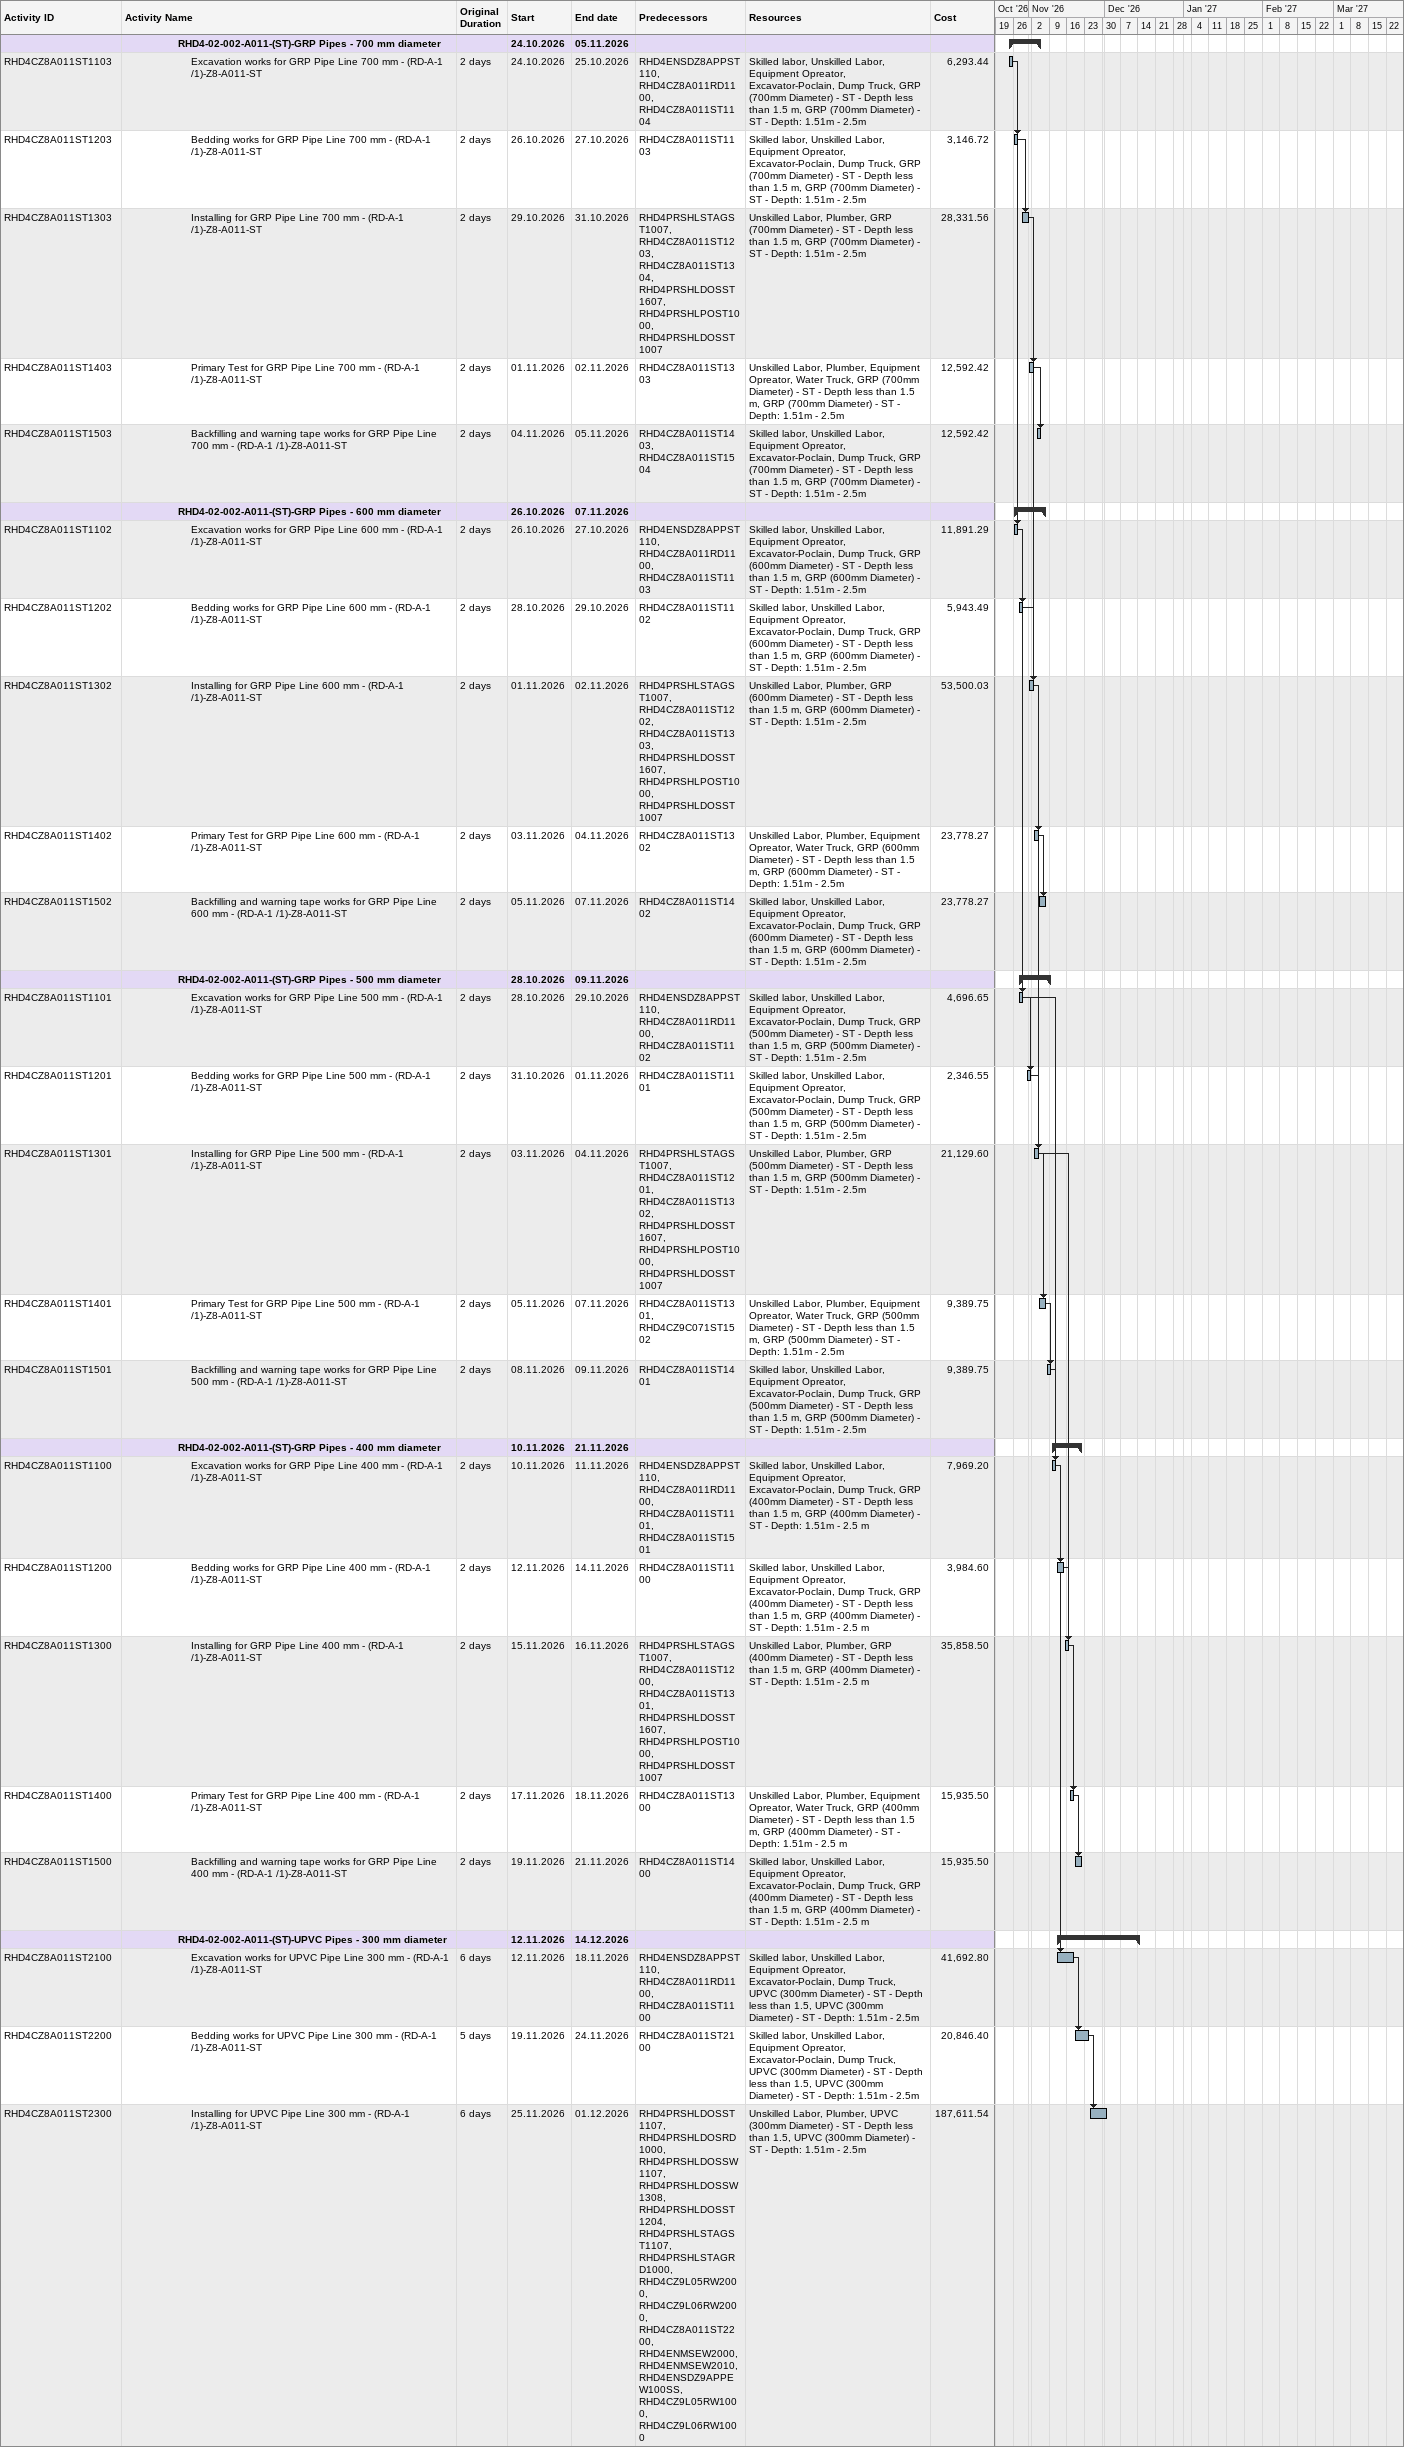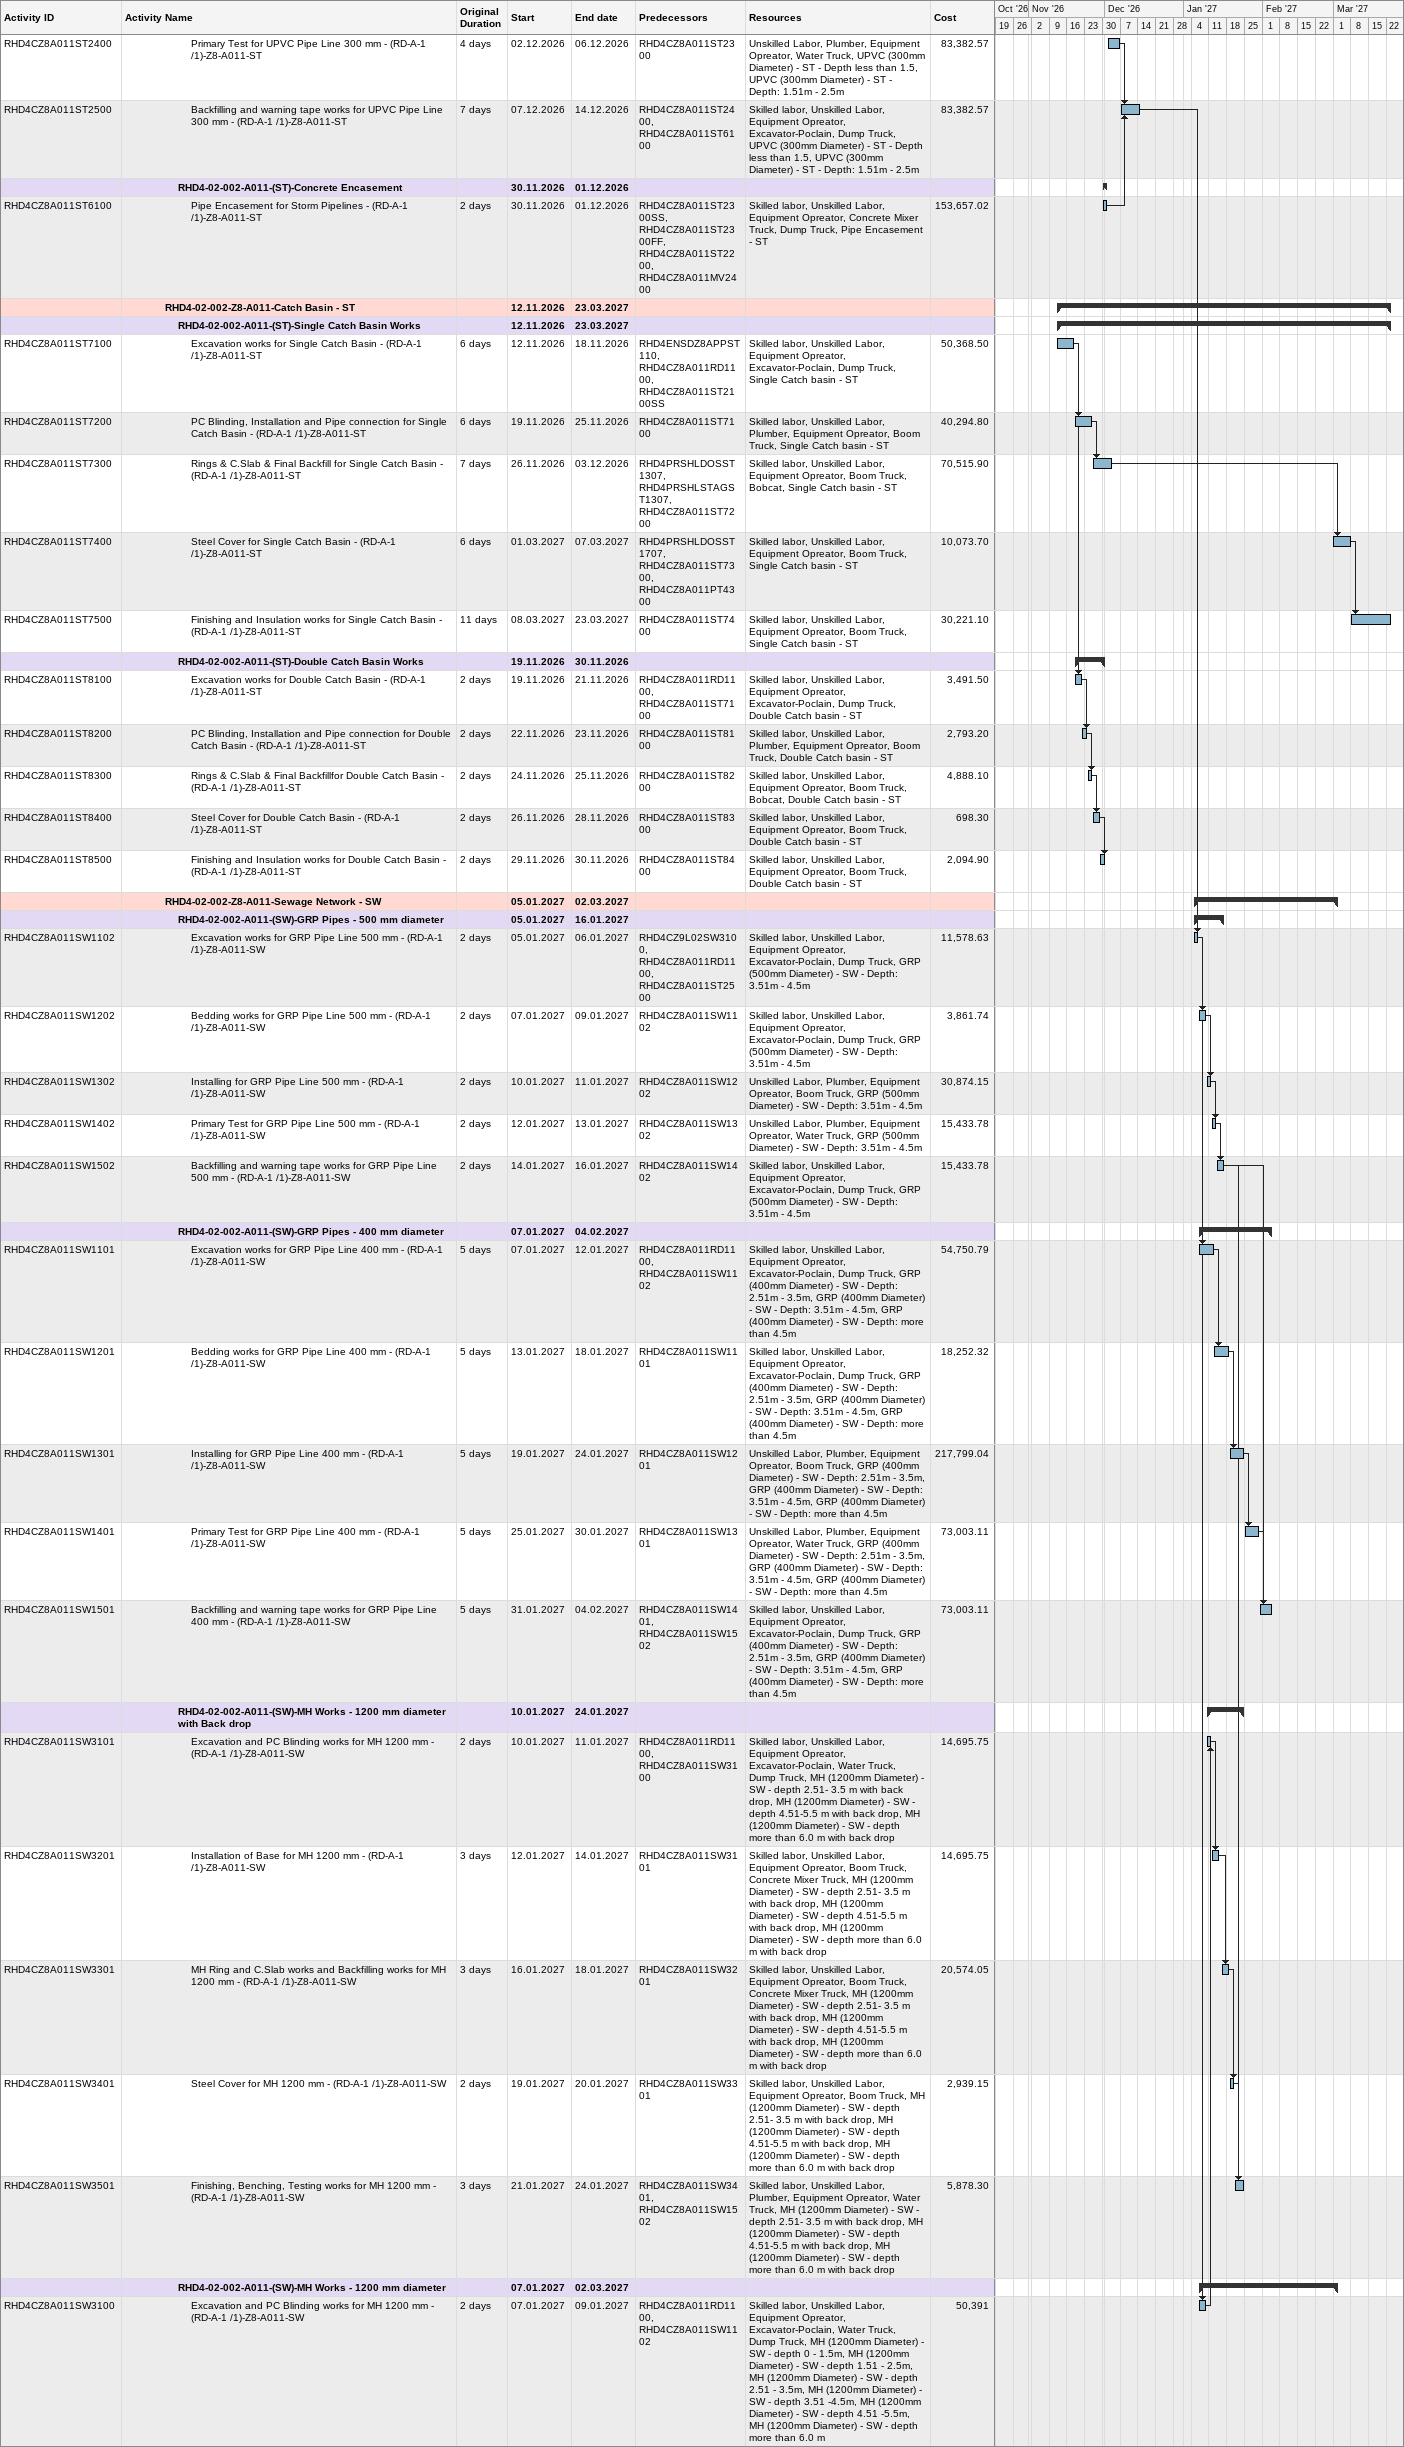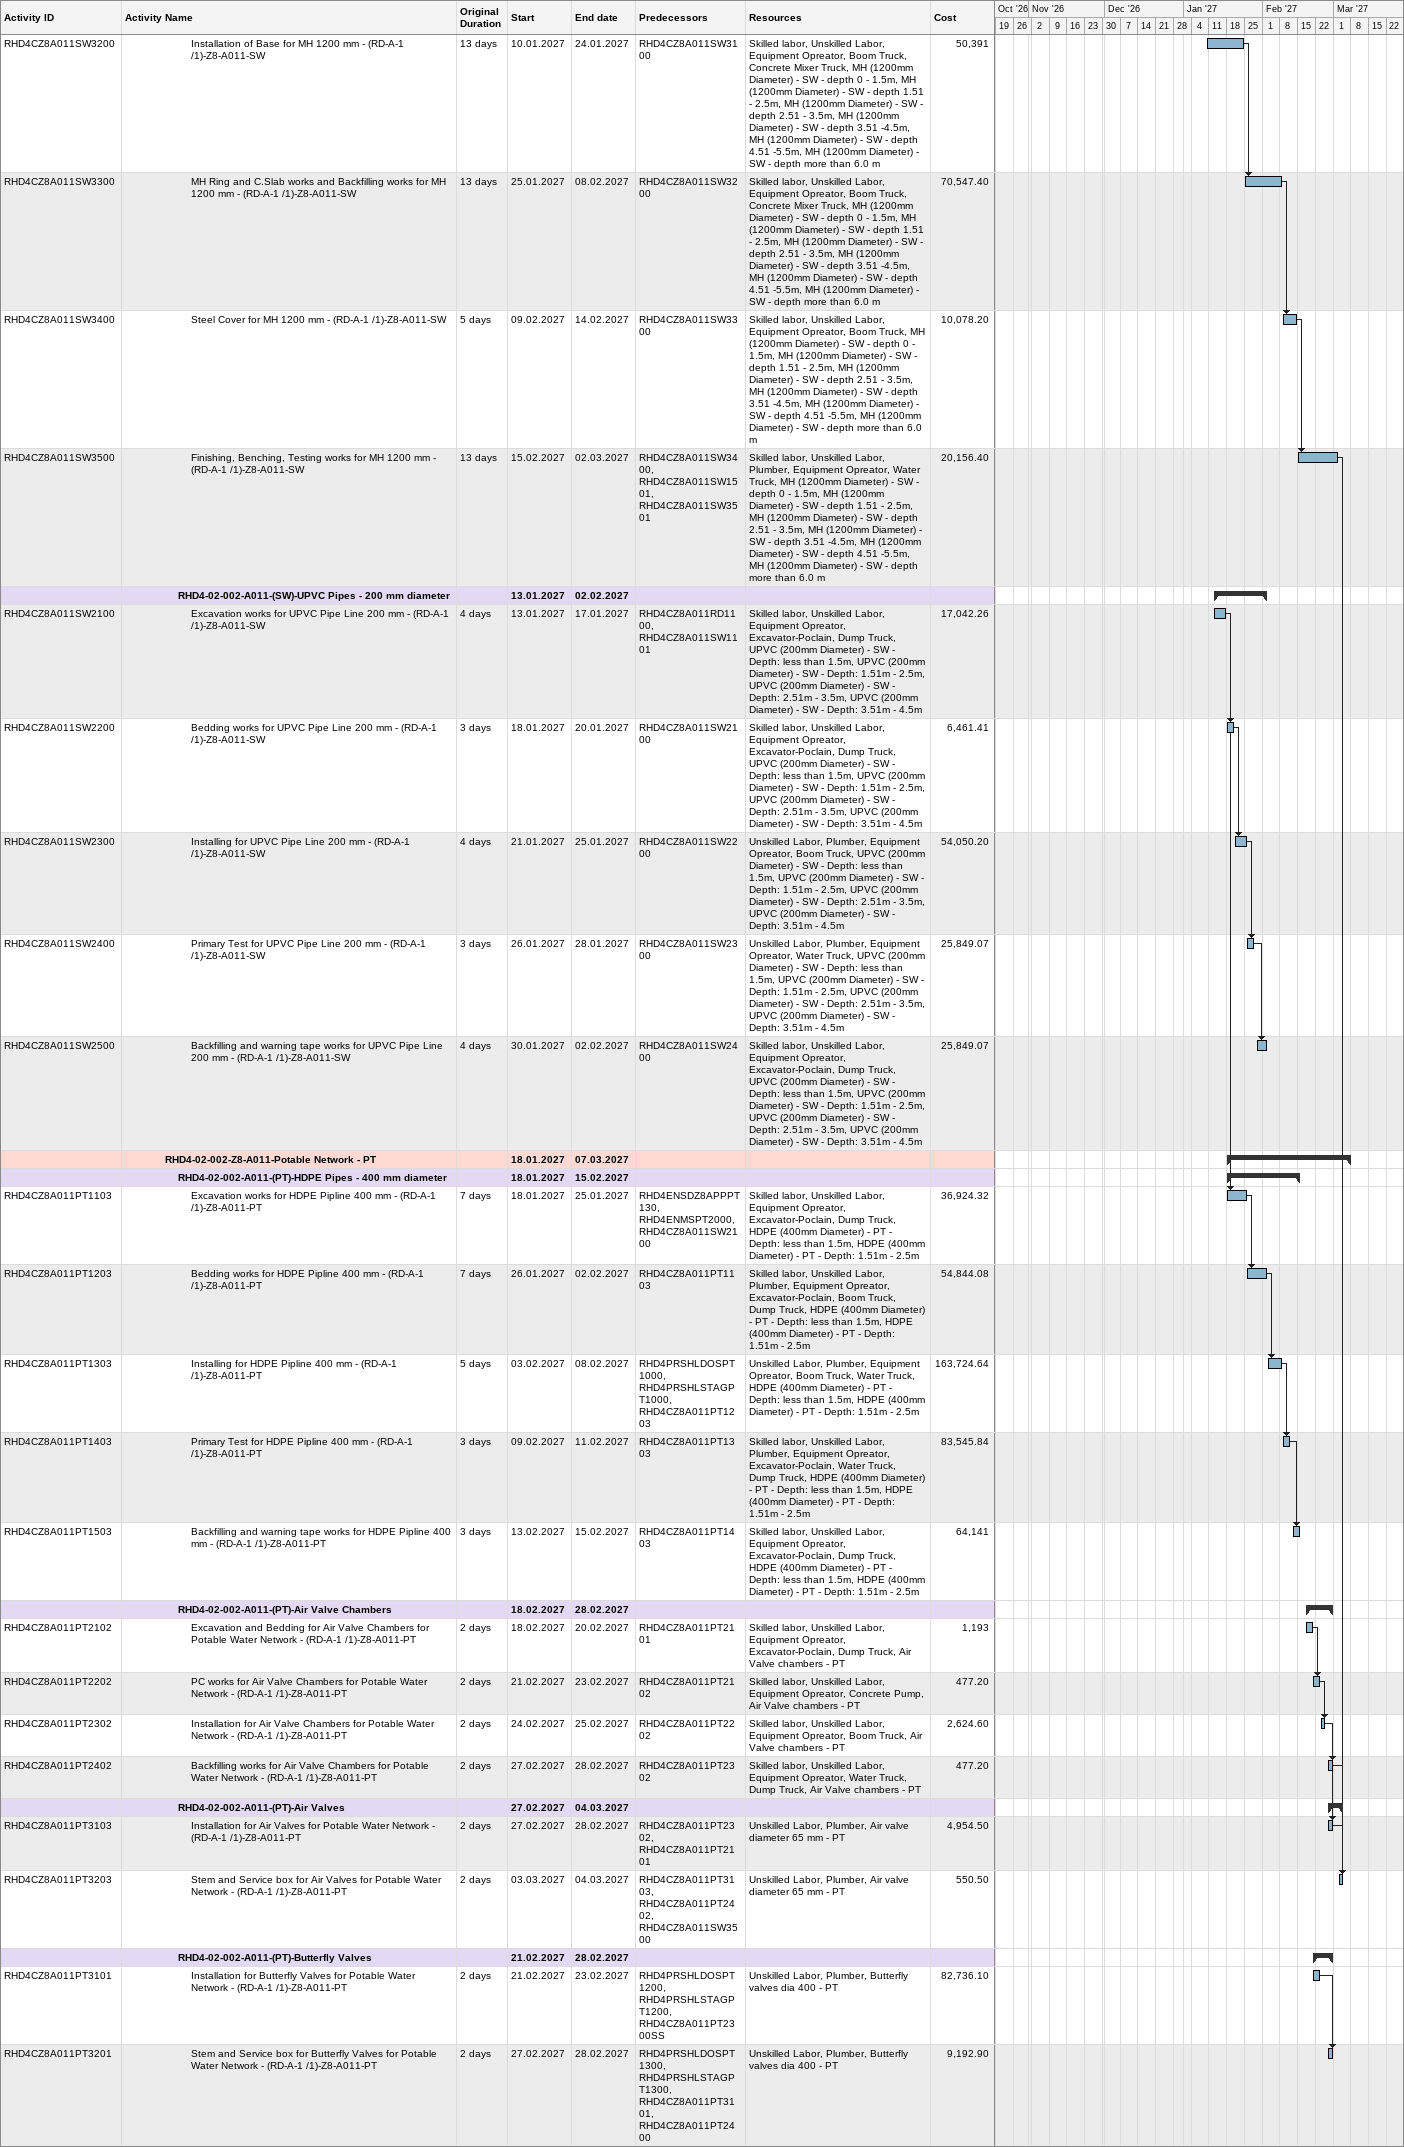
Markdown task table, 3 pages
| ID | Level | Task | Original duration | Start | Finish | Predecessors | Resources | Cost |
|---|---|---|---|---|---|---|---|---|
|  | 5 | **RHD4-02-002-A011-(ST)-GRP Pipes - 700 mm diameter** |  | 2026-10-24 | 2026-11-05 |  |  |  |
| RHD4CZ8A011ST1103 | 6 | Excavation works for GRP Pipe Line 700 mm - (RD-A-1 /1)-Z8-A011-ST | 2d | 2026-10-24 | 2026-10-25 | RHD4ENSDZ8APPST110, RHD4CZ8A011RD1100, RHD4CZ8A011ST1104 | Skilled labor, Unskilled Labor, Equipment Opreator, Excavator-Poclain, Dump Truck, GRP (700mm Diameter) - ST - Depth less than 1.5 m, GRP (700mm Diameter) - ST - Depth: 1.51m - 2.5m | 6293.44 |
| RHD4CZ8A011ST1203 | 6 | Bedding works for GRP Pipe Line 700 mm - (RD-A-1 /1)-Z8-A011-ST | 2d | 2026-10-26 | 2026-10-27 | RHD4CZ8A011ST1103 | Skilled labor, Unskilled Labor, Equipment Opreator, Excavator-Poclain, Dump Truck, GRP (700mm Diameter) - ST - Depth less than 1.5 m, GRP (700mm Diameter) - ST - Depth: 1.51m - 2.5m | 3146.72 |
| RHD4CZ8A011ST1303 | 6 | Installing for GRP Pipe Line 700 mm - (RD-A-1 /1)-Z8-A011-ST | 2d | 2026-10-29 | 2026-10-31 | RHD4PRSHLSTAGST1007, RHD4CZ8A011ST1203, RHD4CZ8A011ST1304, RHD4PRSHLDOSST1607, RHD4PRSHLPOST1000, RHD4PRSHLDOSST1007 | Unskilled Labor, Plumber, GRP (700mm Diameter) - ST - Depth less than 1.5 m, GRP (700mm Diameter) - ST - Depth: 1.51m - 2.5m | 28331.56 |
| RHD4CZ8A011ST1403 | 6 | Primary Test for GRP Pipe Line 700 mm - (RD-A-1 /1)-Z8-A011-ST | 2d | 2026-11-01 | 2026-11-02 | RHD4CZ8A011ST1303 | Unskilled Labor, Plumber, Equipment Opreator, Water Truck, GRP (700mm Diameter) - ST - Depth less than 1.5 m, GRP (700mm Diameter) - ST - Depth: 1.51m - 2.5m | 12592.42 |
| RHD4CZ8A011ST1503 | 6 | Backfilling and warning tape works for GRP Pipe Line 700 mm - (RD-A-1 /1)-Z8-A011-ST | 2d | 2026-11-04 | 2026-11-05 | RHD4CZ8A011ST1403, RHD4CZ8A011ST1504 | Skilled labor, Unskilled Labor, Equipment Opreator, Excavator-Poclain, Dump Truck, GRP (700mm Diameter) - ST - Depth less than 1.5 m, GRP (700mm Diameter) - ST - Depth: 1.51m - 2.5m | 12592.42 |
|  | 5 | **RHD4-02-002-A011-(ST)-GRP Pipes - 600 mm diameter** |  | 2026-10-26 | 2026-11-07 |  |  |  |
| RHD4CZ8A011ST1102 | 6 | Excavation works for GRP Pipe Line 600 mm - (RD-A-1 /1)-Z8-A011-ST | 2d | 2026-10-26 | 2026-10-27 | RHD4ENSDZ8APPST110, RHD4CZ8A011RD1100, RHD4CZ8A011ST1103 | Skilled labor, Unskilled Labor, Equipment Opreator, Excavator-Poclain, Dump Truck, GRP (600mm Diameter) - ST - Depth less than 1.5 m, GRP (600mm Diameter) - ST - Depth: 1.51m - 2.5m | 11891.29 |
| RHD4CZ8A011ST1202 | 6 | Bedding works for GRP Pipe Line 600 mm - (RD-A-1 /1)-Z8-A011-ST | 2d | 2026-10-28 | 2026-10-29 | RHD4CZ8A011ST1102 | Skilled labor, Unskilled Labor, Equipment Opreator, Excavator-Poclain, Dump Truck, GRP (600mm Diameter) - ST - Depth less than 1.5 m, GRP (600mm Diameter) - ST - Depth: 1.51m - 2.5m | 5943.49 |
| RHD4CZ8A011ST1302 | 6 | Installing for GRP Pipe Line 600 mm - (RD-A-1 /1)-Z8-A011-ST | 2d | 2026-11-01 | 2026-11-02 | RHD4PRSHLSTAGST1007, RHD4CZ8A011ST1202, RHD4CZ8A011ST1303, RHD4PRSHLDOSST1607, RHD4PRSHLPOST1000, RHD4PRSHLDOSST1007 | Unskilled Labor, Plumber, GRP (600mm Diameter) - ST - Depth less than 1.5 m, GRP (600mm Diameter) - ST - Depth: 1.51m - 2.5m | 53500.03 |
| RHD4CZ8A011ST1402 | 6 | Primary Test for GRP Pipe Line 600 mm - (RD-A-1 /1)-Z8-A011-ST | 2d | 2026-11-03 | 2026-11-04 | RHD4CZ8A011ST1302 | Unskilled Labor, Plumber, Equipment Opreator, Water Truck, GRP (600mm Diameter) - ST - Depth less than 1.5 m, GRP (600mm Diameter) - ST - Depth: 1.51m - 2.5m | 23778.27 |
| RHD4CZ8A011ST1502 | 6 | Backfilling and warning tape works for GRP Pipe Line 600 mm - (RD-A-1 /1)-Z8-A011-ST | 2d | 2026-11-05 | 2026-11-07 | RHD4CZ8A011ST1402 | Skilled labor, Unskilled Labor, Equipment Opreator, Excavator-Poclain, Dump Truck, GRP (600mm Diameter) - ST - Depth less than 1.5 m, GRP (600mm Diameter) - ST - Depth: 1.51m - 2.5m | 23778.27 |
|  | 5 | **RHD4-02-002-A011-(ST)-GRP Pipes - 500 mm diameter** |  | 2026-10-28 | 2026-11-09 |  |  |  |
| RHD4CZ8A011ST1101 | 6 | Excavation works for GRP Pipe Line 500 mm - (RD-A-1 /1)-Z8-A011-ST | 2d | 2026-10-28 | 2026-10-29 | RHD4ENSDZ8APPST110, RHD4CZ8A011RD1100, RHD4CZ8A011ST1102 | Skilled labor, Unskilled Labor, Equipment Opreator, Excavator-Poclain, Dump Truck, GRP (500mm Diameter) - ST - Depth less than 1.5 m, GRP (500mm Diameter) - ST - Depth: 1.51m - 2.5m | 4696.65 |
| RHD4CZ8A011ST1201 | 6 | Bedding works for GRP Pipe Line 500 mm - (RD-A-1 /1)-Z8-A011-ST | 2d | 2026-10-31 | 2026-11-01 | RHD4CZ8A011ST1101 | Skilled labor, Unskilled Labor, Equipment Opreator, Excavator-Poclain, Dump Truck, GRP (500mm Diameter) - ST - Depth less than 1.5 m, GRP (500mm Diameter) - ST - Depth: 1.51m - 2.5m | 2346.55 |
| RHD4CZ8A011ST1301 | 6 | Installing for GRP Pipe Line 500 mm - (RD-A-1 /1)-Z8-A011-ST | 2d | 2026-11-03 | 2026-11-04 | RHD4PRSHLSTAGST1007, RHD4CZ8A011ST1201, RHD4CZ8A011ST1302, RHD4PRSHLDOSST1607, RHD4PRSHLPOST1000, RHD4PRSHLDOSST1007 | Unskilled Labor, Plumber, GRP (500mm Diameter) - ST - Depth less than 1.5 m, GRP (500mm Diameter) - ST - Depth: 1.51m - 2.5m | 21129.60 |
| RHD4CZ8A011ST1401 | 6 | Primary Test for GRP Pipe Line 500 mm - (RD-A-1 /1)-Z8-A011-ST | 2d | 2026-11-05 | 2026-11-07 | RHD4CZ8A011ST1301, RHD4CZ9C071ST1502 | Unskilled Labor, Plumber, Equipment Opreator, Water Truck, GRP (500mm Diameter) - ST - Depth less than 1.5 m, GRP (500mm Diameter) - ST - Depth: 1.51m - 2.5m | 9389.75 |
| RHD4CZ8A011ST1501 | 6 | Backfilling and warning tape works for GRP Pipe Line 500 mm - (RD-A-1 /1)-Z8-A011-ST | 2d | 2026-11-08 | 2026-11-09 | RHD4CZ8A011ST1401 | Skilled labor, Unskilled Labor, Equipment Opreator, Excavator-Poclain, Dump Truck, GRP (500mm Diameter) - ST - Depth less than 1.5 m, GRP (500mm Diameter) - ST - Depth: 1.51m - 2.5m | 9389.75 |
|  | 5 | **RHD4-02-002-A011-(ST)-GRP Pipes - 400 mm diameter** |  | 2026-11-10 | 2026-11-21 |  |  |  |
| RHD4CZ8A011ST1100 | 6 | Excavation works for GRP Pipe Line 400 mm - (RD-A-1 /1)-Z8-A011-ST | 2d | 2026-11-10 | 2026-11-11 | RHD4ENSDZ8APPST110, RHD4CZ8A011RD1100, RHD4CZ8A011ST1101, RHD4CZ8A011ST1501 | Skilled labor, Unskilled Labor, Equipment Opreator, Excavator-Poclain, Dump Truck, GRP (400mm Diameter) - ST - Depth less than 1.5 m, GRP (400mm Diameter) - ST - Depth: 1.51m - 2.5 m | 7969.20 |
| RHD4CZ8A011ST1200 | 6 | Bedding works for GRP Pipe Line 400 mm - (RD-A-1 /1)-Z8-A011-ST | 2d | 2026-11-12 | 2026-11-14 | RHD4CZ8A011ST1100 | Skilled labor, Unskilled Labor, Equipment Opreator, Excavator-Poclain, Dump Truck, GRP (400mm Diameter) - ST - Depth less than 1.5 m, GRP (400mm Diameter) - ST - Depth: 1.51m - 2.5 m | 3984.60 |
| RHD4CZ8A011ST1300 | 6 | Installing for GRP Pipe Line 400 mm - (RD-A-1 /1)-Z8-A011-ST | 2d | 2026-11-15 | 2026-11-16 | RHD4PRSHLSTAGST1007, RHD4CZ8A011ST1200, RHD4CZ8A011ST1301, RHD4PRSHLDOSST1607, RHD4PRSHLPOST1000, RHD4PRSHLDOSST1007 | Unskilled Labor, Plumber, GRP (400mm Diameter) - ST - Depth less than 1.5 m, GRP (400mm Diameter) - ST - Depth: 1.51m - 2.5 m | 35858.50 |
| RHD4CZ8A011ST1400 | 6 | Primary Test for GRP Pipe Line 400 mm - (RD-A-1 /1)-Z8-A011-ST | 2d | 2026-11-17 | 2026-11-18 | RHD4CZ8A011ST1300 | Unskilled Labor, Plumber, Equipment Opreator, Water Truck, GRP (400mm Diameter) - ST - Depth less than 1.5 m, GRP (400mm Diameter) - ST - Depth: 1.51m - 2.5 m | 15935.50 |
| RHD4CZ8A011ST1500 | 6 | Backfilling and warning tape works for GRP Pipe Line 400 mm - (RD-A-1 /1)-Z8-A011-ST | 2d | 2026-11-19 | 2026-11-21 | RHD4CZ8A011ST1400 | Skilled labor, Unskilled Labor, Equipment Opreator, Excavator-Poclain, Dump Truck, GRP (400mm Diameter) - ST - Depth less than 1.5 m, GRP (400mm Diameter) - ST - Depth: 1.51m - 2.5 m | 15935.50 |
|  | 5 | **RHD4-02-002-A011-(ST)-UPVC Pipes - 300 mm diameter** |  | 2026-11-12 | 2026-12-14 |  |  |  |
| RHD4CZ8A011ST2100 | 6 | Excavation works for UPVC Pipe Line 300 mm - (RD-A-1 /1)-Z8-A011-ST | 6d | 2026-11-12 | 2026-11-18 | RHD4ENSDZ8APPST110, RHD4CZ8A011RD1100, RHD4CZ8A011ST1100 | Skilled labor, Unskilled Labor, Equipment Opreator, Excavator-Poclain, Dump Truck, UPVC (300mm Diameter) - ST - Depth less than 1.5, UPVC (300mm Diameter) - ST - Depth: 1.51m - 2.5m | 41692.80 |
| RHD4CZ8A011ST2200 | 6 | Bedding works for UPVC Pipe Line 300 mm - (RD-A-1 /1)-Z8-A011-ST | 5d | 2026-11-19 | 2026-11-24 | RHD4CZ8A011ST2100 | Skilled labor, Unskilled Labor, Equipment Opreator, Excavator-Poclain, Dump Truck, UPVC (300mm Diameter) - ST - Depth less than 1.5, UPVC (300mm Diameter) - ST - Depth: 1.51m - 2.5m | 20846.40 |
| RHD4CZ8A011ST2300 | 6 | Installing for UPVC Pipe Line 300 mm - (RD-A-1 /1)-Z8-A011-ST | 6d | 2026-11-25 | 2026-12-01 | RHD4PRSHLDOSST1107, RHD4PRSHLDOSRD1000, RHD4PRSHLDOSSW1107, RHD4PRSHLDOSSW1308, RHD4PRSHLDOSST1204, RHD4PRSHLSTAGST1107, RHD4PRSHLSTAGRD1000, RHD4CZ9L05RW2000, RHD4CZ9L06RW2000, RHD4CZ8A011ST2200, RHD4ENMSEW2000, RHD4ENMSEW2010, RHD4ENSDZ9APPEW100SS, RHD4CZ9L05RW1000, RHD4CZ9L06RW1000 | Unskilled Labor, Plumber, UPVC (300mm Diameter) - ST - Depth less than 1.5, UPVC (300mm Diameter) - ST - Depth: 1.51m - 2.5m | 187611.54 |
| RHD4CZ8A011ST2400 | 6 | Primary Test for UPVC Pipe Line 300 mm - (RD-A-1 /1)-Z8-A011-ST | 4d | 2026-12-02 | 2026-12-06 | RHD4CZ8A011ST2300 | Unskilled Labor, Plumber, Equipment Opreator, Water Truck, UPVC (300mm Diameter) - ST - Depth less than 1.5, UPVC (300mm Diameter) - ST - Depth: 1.51m - 2.5m | 83382.57 |
| RHD4CZ8A011ST2500 | 6 | Backfilling and warning tape works for UPVC Pipe Line 300 mm - (RD-A-1 /1)-Z8-A011-ST | 7d | 2026-12-07 | 2026-12-14 | RHD4CZ8A011ST2400, RHD4CZ8A011ST6100 | Skilled labor, Unskilled Labor, Equipment Opreator, Excavator-Poclain, Dump Truck, UPVC (300mm Diameter) - ST - Depth less than 1.5, UPVC (300mm Diameter) - ST - Depth: 1.51m - 2.5m | 83382.57 |
|  | 5 | **RHD4-02-002-A011-(ST)-Concrete Encasement** |  | 2026-11-30 | 2026-12-01 |  |  |  |
| RHD4CZ8A011ST6100 | 6 | Pipe Encasement for Storm Pipelines - (RD-A-1 /1)-Z8-A011-ST | 2d | 2026-11-30 | 2026-12-01 | RHD4CZ8A011ST2300SS, RHD4CZ8A011ST2300FF, RHD4CZ8A011ST2200, RHD4CZ8A011MV2400 | Skilled labor, Unskilled Labor, Equipment Opreator, Concrete Mixer Truck, Dump Truck, Pipe Encasement - ST | 153657.02 |
|  | 4 | **RHD4-02-002-Z8-A011-Catch Basin - ST** |  | 2026-11-12 | 2027-03-23 |  |  |  |
|  | 5 | **RHD4-02-002-A011-(ST)-Single Catch Basin Works** |  | 2026-11-12 | 2027-03-23 |  |  |  |
| RHD4CZ8A011ST7100 | 6 | Excavation works for Single Catch Basin - (RD-A-1 /1)-Z8-A011-ST | 6d | 2026-11-12 | 2026-11-18 | RHD4ENSDZ8APPST110, RHD4CZ8A011RD1100, RHD4CZ8A011ST2100SS | Skilled labor, Unskilled Labor, Equipment Opreator, Excavator-Poclain, Dump Truck, Single Catch basin - ST | 50368.50 |
| RHD4CZ8A011ST7200 | 6 | PC Blinding, Installation and Pipe connection for Single Catch Basin - (RD-A-1 /1)-Z8-A011-ST | 6d | 2026-11-19 | 2026-11-25 | RHD4CZ8A011ST7100 | Skilled labor, Unskilled Labor, Plumber, Equipment Opreator, Boom Truck, Single Catch basin - ST | 40294.80 |
| RHD4CZ8A011ST7300 | 6 | Rings & C.Slab & Final Backfill for Single Catch Basin - (RD-A-1 /1)-Z8-A011-ST | 7d | 2026-11-26 | 2026-12-03 | RHD4PRSHLDOSST1307, RHD4PRSHLSTAGST1307, RHD4CZ8A011ST7200 | Skilled labor, Unskilled Labor, Equipment Opreator, Boom Truck, Bobcat, Single Catch basin - ST | 70515.90 |
| RHD4CZ8A011ST7400 | 6 | Steel Cover for Single Catch Basin - (RD-A-1 /1)-Z8-A011-ST | 6d | 2027-03-01 | 2027-03-07 | RHD4PRSHLDOSST1707, RHD4CZ8A011ST7300, RHD4CZ8A011PT4300 | Skilled labor, Unskilled Labor, Equipment Opreator, Boom Truck, Single Catch basin - ST | 10073.70 |
| RHD4CZ8A011ST7500 | 6 | Finishing and Insulation works for Single Catch Basin - (RD-A-1 /1)-Z8-A011-ST | 11d | 2027-03-08 | 2027-03-23 | RHD4CZ8A011ST7400 | Skilled labor, Unskilled Labor, Equipment Opreator, Boom Truck, Single Catch basin - ST | 30221.10 |
|  | 5 | **RHD4-02-002-A011-(ST)-Double Catch Basin Works** |  | 2026-11-19 | 2026-11-30 |  |  |  |
| RHD4CZ8A011ST8100 | 6 | Excavation works for Double Catch Basin - (RD-A-1 /1)-Z8-A011-ST | 2d | 2026-11-19 | 2026-11-21 | RHD4CZ8A011RD1100, RHD4CZ8A011ST7100 | Skilled labor, Unskilled Labor, Equipment Opreator, Excavator-Poclain, Dump Truck, Double Catch basin - ST | 3491.50 |
| RHD4CZ8A011ST8200 | 6 | PC Blinding, Installation and Pipe connection for Double Catch Basin - (RD-A-1 /1)-Z8-A011-ST | 2d | 2026-11-22 | 2026-11-23 | RHD4CZ8A011ST8100 | Skilled labor, Unskilled Labor, Plumber, Equipment Opreator, Boom Truck, Double Catch basin - ST | 2793.20 |
| RHD4CZ8A011ST8300 | 6 | Rings & C.Slab & Final Backfillfor Double Catch Basin - (RD-A-1 /1)-Z8-A011-ST | 2d | 2026-11-24 | 2026-11-25 | RHD4CZ8A011ST8200 | Skilled labor, Unskilled Labor, Equipment Opreator, Boom Truck, Bobcat, Double Catch basin - ST | 4888.10 |
| RHD4CZ8A011ST8400 | 6 | Steel Cover for Double Catch Basin - (RD-A-1 /1)-Z8-A011-ST | 2d | 2026-11-26 | 2026-11-28 | RHD4CZ8A011ST8300 | Skilled labor, Unskilled Labor, Equipment Opreator, Boom Truck, Double Catch basin - ST | 698.30 |
| RHD4CZ8A011ST8500 | 6 | Finishing and Insulation works for Double Catch Basin - (RD-A-1 /1)-Z8-A011-ST | 2d | 2026-11-29 | 2026-11-30 | RHD4CZ8A011ST8400 | Skilled labor, Unskilled Labor, Equipment Opreator, Boom Truck, Double Catch basin - ST | 2094.90 |
|  | 4 | **RHD4-02-002-Z8-A011-Sewage Network - SW** |  | 2027-01-05 | 2027-03-02 |  |  |  |
|  | 5 | **RHD4-02-002-A011-(SW)-GRP Pipes - 500 mm diameter** |  | 2027-01-05 | 2027-01-16 |  |  |  |
| RHD4CZ8A011SW1102 | 6 | Excavation works for GRP Pipe Line 500 mm - (RD-A-1 /1)-Z8-A011-SW | 2d | 2027-01-05 | 2027-01-06 | RHD4CZ9L02SW3100, RHD4CZ8A011RD1100, RHD4CZ8A011ST2500 | Skilled labor, Unskilled Labor, Equipment Opreator, Excavator-Poclain, Dump Truck, GRP (500mm Diameter) - SW - Depth: 3.51m - 4.5m | 11578.63 |
| RHD4CZ8A011SW1202 | 6 | Bedding works for GRP Pipe Line 500 mm - (RD-A-1 /1)-Z8-A011-SW | 2d | 2027-01-07 | 2027-01-09 | RHD4CZ8A011SW1102 | Skilled labor, Unskilled Labor, Equipment Opreator, Excavator-Poclain, Dump Truck, GRP (500mm Diameter) - SW - Depth: 3.51m - 4.5m | 3861.74 |
| RHD4CZ8A011SW1302 | 6 | Installing for GRP Pipe Line 500 mm - (RD-A-1 /1)-Z8-A011-SW | 2d | 2027-01-10 | 2027-01-11 | RHD4CZ8A011SW1202 | Unskilled Labor, Plumber, Equipment Opreator, Boom Truck, GRP (500mm Diameter) - SW - Depth: 3.51m - 4.5m | 30874.15 |
| RHD4CZ8A011SW1402 | 6 | Primary Test for GRP Pipe Line 500 mm - (RD-A-1 /1)-Z8-A011-SW | 2d | 2027-01-12 | 2027-01-13 | RHD4CZ8A011SW1302 | Unskilled Labor, Plumber, Equipment Opreator, Water Truck, GRP (500mm Diameter) - SW - Depth: 3.51m - 4.5m | 15433.78 |
| RHD4CZ8A011SW1502 | 6 | Backfilling and warning tape works for GRP Pipe Line 500 mm - (RD-A-1 /1)-Z8-A011-SW | 2d | 2027-01-14 | 2027-01-16 | RHD4CZ8A011SW1402 | Skilled labor, Unskilled Labor, Equipment Opreator, Excavator-Poclain, Dump Truck, GRP (500mm Diameter) - SW - Depth: 3.51m - 4.5m | 15433.78 |
|  | 5 | **RHD4-02-002-A011-(SW)-GRP Pipes - 400 mm diameter** |  | 2027-01-07 | 2027-02-04 |  |  |  |
| RHD4CZ8A011SW1101 | 6 | Excavation works for GRP Pipe Line 400 mm - (RD-A-1 /1)-Z8-A011-SW | 5d | 2027-01-07 | 2027-01-12 | RHD4CZ8A011RD1100, RHD4CZ8A011SW1102 | Skilled labor, Unskilled Labor, Equipment Opreator, Excavator-Poclain, Dump Truck, GRP (400mm Diameter) - SW - Depth: 2.51m - 3.5m, GRP (400mm Diameter) - SW - Depth: 3.51m - 4.5m, GRP (400mm Diameter) - SW - Depth: more than 4.5m | 54750.79 |
| RHD4CZ8A011SW1201 | 6 | Bedding works for GRP Pipe Line 400 mm - (RD-A-1 /1)-Z8-A011-SW | 5d | 2027-01-13 | 2027-01-18 | RHD4CZ8A011SW1101 | Skilled labor, Unskilled Labor, Equipment Opreator, Excavator-Poclain, Dump Truck, GRP (400mm Diameter) - SW - Depth: 2.51m - 3.5m, GRP (400mm Diameter) - SW - Depth: 3.51m - 4.5m, GRP (400mm Diameter) - SW - Depth: more than 4.5m | 18252.32 |
| RHD4CZ8A011SW1301 | 6 | Installing for GRP Pipe Line 400 mm - (RD-A-1 /1)-Z8-A011-SW | 5d | 2027-01-19 | 2027-01-24 | RHD4CZ8A011SW1201 | Unskilled Labor, Plumber, Equipment Opreator, Boom Truck, GRP (400mm Diameter) - SW - Depth: 2.51m - 3.5m, GRP (400mm Diameter) - SW - Depth: 3.51m - 4.5m, GRP (400mm Diameter) - SW - Depth: more than 4.5m | 217799.04 |
| RHD4CZ8A011SW1401 | 6 | Primary Test for GRP Pipe Line 400 mm - (RD-A-1 /1)-Z8-A011-SW | 5d | 2027-01-25 | 2027-01-30 | RHD4CZ8A011SW1301 | Unskilled Labor, Plumber, Equipment Opreator, Water Truck, GRP (400mm Diameter) - SW - Depth: 2.51m - 3.5m, GRP (400mm Diameter) - SW - Depth: 3.51m - 4.5m, GRP (400mm Diameter) - SW - Depth: more than 4.5m | 73003.11 |
| RHD4CZ8A011SW1501 | 6 | Backfilling and warning tape works for GRP Pipe Line 400 mm - (RD-A-1 /1)-Z8-A011-SW | 5d | 2027-01-31 | 2027-02-04 | RHD4CZ8A011SW1401, RHD4CZ8A011SW1502 | Skilled labor, Unskilled Labor, Equipment Opreator, Excavator-Poclain, Dump Truck, GRP (400mm Diameter) - SW - Depth: 2.51m - 3.5m, GRP (400mm Diameter) - SW - Depth: 3.51m - 4.5m, GRP (400mm Diameter) - SW - Depth: more than 4.5m | 73003.11 |
|  | 5 | **RHD4-02-002-A011-(SW)-MH Works - 1200 mm diameter with Back drop** |  | 2027-01-10 | 2027-01-24 |  |  |  |
| RHD4CZ8A011SW3101 | 6 | Excavation and PC Blinding works for MH 1200 mm - (RD-A-1 /1)-Z8-A011-SW | 2d | 2027-01-10 | 2027-01-11 | RHD4CZ8A011RD1100, RHD4CZ8A011SW3100 | Skilled labor, Unskilled Labor, Equipment Opreator, Excavator-Poclain, Water Truck, Dump Truck, MH (1200mm Diameter) - SW - depth 2.51- 3.5 m with back drop, MH (1200mm Diameter) - SW - depth 4.51-5.5 m with back drop, MH (1200mm Diameter) - SW - depth more than 6.0 m with back drop | 14695.75 |
| RHD4CZ8A011SW3201 | 6 | Installation of Base for MH 1200 mm - (RD-A-1 /1)-Z8-A011-SW | 3d | 2027-01-12 | 2027-01-14 | RHD4CZ8A011SW3101 | Skilled labor, Unskilled Labor, Equipment Opreator, Boom Truck, Concrete Mixer Truck, MH (1200mm Diameter) - SW - depth 2.51- 3.5 m with back drop, MH (1200mm Diameter) - SW - depth 4.51-5.5 m with back drop, MH (1200mm Diameter) - SW - depth more than 6.0 m with back drop | 14695.75 |
| RHD4CZ8A011SW3301 | 6 | MH Ring and C.Slab works and Backfilling works for MH 1200 mm - (RD-A-1 /1)-Z8-A011-SW | 3d | 2027-01-16 | 2027-01-18 | RHD4CZ8A011SW3201 | Skilled labor, Unskilled Labor, Equipment Opreator, Boom Truck, Concrete Mixer Truck, MH (1200mm Diameter) - SW - depth 2.51- 3.5 m with back drop, MH (1200mm Diameter) - SW - depth 4.51-5.5 m with back drop, MH (1200mm Diameter) - SW - depth more than 6.0 m with back drop | 20574.05 |
| RHD4CZ8A011SW3401 | 6 | Steel Cover for MH 1200 mm - (RD-A-1 /1)-Z8-A011-SW | 2d | 2027-01-19 | 2027-01-20 | RHD4CZ8A011SW3301 | Skilled labor, Unskilled Labor, Equipment Opreator, Boom Truck, MH (1200mm Diameter) - SW - depth 2.51- 3.5 m with back drop, MH (1200mm Diameter) - SW - depth 4.51-5.5 m with back drop, MH (1200mm Diameter) - SW - depth more than 6.0 m with back drop | 2939.15 |
| RHD4CZ8A011SW3501 | 6 | Finishing, Benching, Testing works for MH 1200 mm - (RD-A-1 /1)-Z8-A011-SW | 3d | 2027-01-21 | 2027-01-24 | RHD4CZ8A011SW3401, RHD4CZ8A011SW1502 | Skilled labor, Unskilled Labor, Plumber, Equipment Opreator, Water Truck, MH (1200mm Diameter) - SW - depth 2.51- 3.5 m with back drop, MH (1200mm Diameter) - SW - depth 4.51-5.5 m with back drop, MH (1200mm Diameter) - SW - depth more than 6.0 m with back drop | 5878.30 |
|  | 5 | **RHD4-02-002-A011-(SW)-MH Works - 1200 mm diameter** |  | 2027-01-07 | 2027-03-02 |  |  |  |
| RHD4CZ8A011SW3100 | 6 | Excavation and PC Blinding works for MH 1200 mm - (RD-A-1 /1)-Z8-A011-SW | 2d | 2027-01-07 | 2027-01-09 | RHD4CZ8A011RD1100, RHD4CZ8A011SW1102 | Skilled labor, Unskilled Labor, Equipment Opreator, Excavator-Poclain, Water Truck, Dump Truck, MH (1200mm Diameter) - SW - depth 0 - 1.5m, MH (1200mm Diameter) - SW - depth 1.51 - 2.5m, MH (1200mm Diameter) - SW - depth 2.51 - 3.5m, MH (1200mm Diameter) - SW - depth 3.51 -4.5m, MH (1200mm Diameter) - SW - depth 4.51 -5.5m, MH (1200mm Diameter) - SW - depth more than 6.0 m | 50391 |
| RHD4CZ8A011SW3200 | 6 | Installation of Base for MH 1200 mm - (RD-A-1 /1)-Z8-A011-SW | 13d | 2027-01-10 | 2027-01-24 | RHD4CZ8A011SW3100 | Skilled labor, Unskilled Labor, Equipment Opreator, Boom Truck, Concrete Mixer Truck, MH (1200mm Diameter) - SW - depth 0 - 1.5m, MH (1200mm Diameter) - SW - depth 1.51 - 2.5m, MH (1200mm Diameter) - SW - depth 2.51 - 3.5m, MH (1200mm Diameter) - SW - depth 3.51 -4.5m, MH (1200mm Diameter) - SW - depth 4.51 -5.5m, MH (1200mm Diameter) - SW - depth more than 6.0 m | 50391 |
| RHD4CZ8A011SW3300 | 6 | MH Ring and C.Slab works and Backfilling works for MH 1200 mm - (RD-A-1 /1)-Z8-A011-SW | 13d | 2027-01-25 | 2027-02-08 | RHD4CZ8A011SW3200 | Skilled labor, Unskilled Labor, Equipment Opreator, Boom Truck, Concrete Mixer Truck, MH (1200mm Diameter) - SW - depth 0 - 1.5m, MH (1200mm Diameter) - SW - depth 1.51 - 2.5m, MH (1200mm Diameter) - SW - depth 2.51 - 3.5m, MH (1200mm Diameter) - SW - depth 3.51 -4.5m, MH (1200mm Diameter) - SW - depth 4.51 -5.5m, MH (1200mm Diameter) - SW - depth more than 6.0 m | 70547.40 |
| RHD4CZ8A011SW3400 | 6 | Steel Cover for MH 1200 mm - (RD-A-1 /1)-Z8-A011-SW | 5d | 2027-02-09 | 2027-02-14 | RHD4CZ8A011SW3300 | Skilled labor, Unskilled Labor, Equipment Opreator, Boom Truck, MH (1200mm Diameter) - SW - depth 0 - 1.5m, MH (1200mm Diameter) - SW - depth 1.51 - 2.5m, MH (1200mm Diameter) - SW - depth 2.51 - 3.5m, MH (1200mm Diameter) - SW - depth 3.51 -4.5m, MH (1200mm Diameter) - SW - depth 4.51 -5.5m, MH (1200mm Diameter) - SW - depth more than 6.0 m | 10078.20 |
| RHD4CZ8A011SW3500 | 6 | Finishing, Benching, Testing works for MH 1200 mm - (RD-A-1 /1)-Z8-A011-SW | 13d | 2027-02-15 | 2027-03-02 | RHD4CZ8A011SW3400, RHD4CZ8A011SW1501, RHD4CZ8A011SW3501 | Skilled labor, Unskilled Labor, Plumber, Equipment Opreator, Water Truck, MH (1200mm Diameter) - SW - depth 0 - 1.5m, MH (1200mm Diameter) - SW - depth 1.51 - 2.5m, MH (1200mm Diameter) - SW - depth 2.51 - 3.5m, MH (1200mm Diameter) - SW - depth 3.51 -4.5m, MH (1200mm Diameter) - SW - depth 4.51 -5.5m, MH (1200mm Diameter) - SW - depth more than 6.0 m | 20156.40 |
|  | 5 | **RHD4-02-002-A011-(SW)-UPVC Pipes - 200 mm diameter** |  | 2027-01-13 | 2027-02-02 |  |  |  |
| RHD4CZ8A011SW2100 | 6 | Excavation works for UPVC Pipe Line 200 mm - (RD-A-1 /1)-Z8-A011-SW | 4d | 2027-01-13 | 2027-01-17 | RHD4CZ8A011RD1100, RHD4CZ8A011SW1101 | Skilled labor, Unskilled Labor, Equipment Opreator, Excavator-Poclain, Dump Truck, UPVC (200mm Diameter) - SW - Depth: less than 1.5m, UPVC (200mm Diameter) - SW - Depth: 1.51m - 2.5m, UPVC (200mm Diameter) - SW - Depth: 2.51m - 3.5m, UPVC (200mm Diameter) - SW - Depth: 3.51m - 4.5m | 17042.26 |
| RHD4CZ8A011SW2200 | 6 | Bedding works for UPVC Pipe Line 200 mm - (RD-A-1 /1)-Z8-A011-SW | 3d | 2027-01-18 | 2027-01-20 | RHD4CZ8A011SW2100 | Skilled labor, Unskilled Labor, Equipment Opreator, Excavator-Poclain, Dump Truck, UPVC (200mm Diameter) - SW - Depth: less than 1.5m, UPVC (200mm Diameter) - SW - Depth: 1.51m - 2.5m, UPVC (200mm Diameter) - SW - Depth: 2.51m - 3.5m, UPVC (200mm Diameter) - SW - Depth: 3.51m - 4.5m | 6461.41 |
| RHD4CZ8A011SW2300 | 6 | Installing for UPVC Pipe Line 200 mm - (RD-A-1 /1)-Z8-A011-SW | 4d | 2027-01-21 | 2027-01-25 | RHD4CZ8A011SW2200 | Unskilled Labor, Plumber, Equipment Opreator, Boom Truck, UPVC (200mm Diameter) - SW - Depth: less than 1.5m, UPVC (200mm Diameter) - SW - Depth: 1.51m - 2.5m, UPVC (200mm Diameter) - SW - Depth: 2.51m - 3.5m, UPVC (200mm Diameter) - SW - Depth: 3.51m - 4.5m | 54050.20 |
| RHD4CZ8A011SW2400 | 6 | Primary Test for UPVC Pipe Line 200 mm - (RD-A-1 /1)-Z8-A011-SW | 3d | 2027-01-26 | 2027-01-28 | RHD4CZ8A011SW2300 | Unskilled Labor, Plumber, Equipment Opreator, Water Truck, UPVC (200mm Diameter) - SW - Depth: less than 1.5m, UPVC (200mm Diameter) - SW - Depth: 1.51m - 2.5m, UPVC (200mm Diameter) - SW - Depth: 2.51m - 3.5m, UPVC (200mm Diameter) - SW - Depth: 3.51m - 4.5m | 25849.07 |
| RHD4CZ8A011SW2500 | 6 | Backfilling and warning tape works for UPVC Pipe Line 200 mm - (RD-A-1 /1)-Z8-A011-SW | 4d | 2027-01-30 | 2027-02-02 | RHD4CZ8A011SW2400 | Skilled labor, Unskilled Labor, Equipment Opreator, Excavator-Poclain, Dump Truck, UPVC (200mm Diameter) - SW - Depth: less than 1.5m, UPVC (200mm Diameter) - SW - Depth: 1.51m - 2.5m, UPVC (200mm Diameter) - SW - Depth: 2.51m - 3.5m, UPVC (200mm Diameter) - SW - Depth: 3.51m - 4.5m | 25849.07 |
|  | 4 | **RHD4-02-002-Z8-A011-Potable Network - PT** |  | 2027-01-18 | 2027-03-07 |  |  |  |
|  | 5 | **RHD4-02-002-A011-(PT)-HDPE Pipes - 400 mm diameter** |  | 2027-01-18 | 2027-02-15 |  |  |  |
| RHD4CZ8A011PT1103 | 6 | Excavation works for HDPE Pipline 400 mm - (RD-A-1 /1)-Z8-A011-PT | 7d | 2027-01-18 | 2027-01-25 | RHD4ENSDZ8APPPT130, RHD4ENMSPT2000, RHD4CZ8A011SW2100 | Skilled labor, Unskilled Labor, Equipment Opreator, Excavator-Poclain, Dump Truck, HDPE (400mm Diameter) - PT - Depth: less than 1.5m, HDPE (400mm Diameter) - PT - Depth: 1.51m - 2.5m | 36924.32 |
| RHD4CZ8A011PT1203 | 6 | Bedding works for HDPE Pipline 400 mm - (RD-A-1 /1)-Z8-A011-PT | 7d | 2027-01-26 | 2027-02-02 | RHD4CZ8A011PT1103 | Skilled labor, Unskilled Labor, Plumber, Equipment Opreator, Excavator-Poclain, Boom Truck, Dump Truck, HDPE (400mm Diameter) - PT - Depth: less than 1.5m, HDPE (400mm Diameter) - PT - Depth: 1.51m - 2.5m | 54844.08 |
| RHD4CZ8A011PT1303 | 6 | Installing for HDPE Pipline 400 mm - (RD-A-1 /1)-Z8-A011-PT | 5d | 2027-02-03 | 2027-02-08 | RHD4PRSHLDOSPT1000, RHD4PRSHLSTAGPT1000, RHD4CZ8A011PT1203 | Unskilled Labor, Plumber, Equipment Opreator, Boom Truck, Water Truck, HDPE (400mm Diameter) - PT - Depth: less than 1.5m, HDPE (400mm Diameter) - PT - Depth: 1.51m - 2.5m | 163724.64 |
| RHD4CZ8A011PT1403 | 6 | Primary Test for HDPE Pipline 400 mm - (RD-A-1 /1)-Z8-A011-PT | 3d | 2027-02-09 | 2027-02-11 | RHD4CZ8A011PT1303 | Skilled labor, Unskilled Labor, Plumber, Equipment Opreator, Excavator-Poclain, Water Truck, Dump Truck, HDPE (400mm Diameter) - PT - Depth: less than 1.5m, HDPE (400mm Diameter) - PT - Depth: 1.51m - 2.5m | 83545.84 |
| RHD4CZ8A011PT1503 | 6 | Backfilling and warning tape works for HDPE Pipline 400 mm - (RD-A-1 /1)-Z8-A011-PT | 3d | 2027-02-13 | 2027-02-15 | RHD4CZ8A011PT1403 | Skilled labor, Unskilled Labor, Equipment Opreator, Excavator-Poclain, Dump Truck, HDPE (400mm Diameter) - PT - Depth: less than 1.5m, HDPE (400mm Diameter) - PT - Depth: 1.51m - 2.5m | 64141 |
|  | 5 | **RHD4-02-002-A011-(PT)-Air Valve Chambers** |  | 2027-02-18 | 2027-02-28 |  |  |  |
| RHD4CZ8A011PT2102 | 6 | Excavation and Bedding for Air Valve Chambers for Potable Water Network - (RD-A-1 /1)-Z8-A011-PT | 2d | 2027-02-18 | 2027-02-20 | RHD4CZ8A011PT2101 | Skilled labor, Unskilled Labor, Equipment Opreator, Excavator-Poclain, Dump Truck, Air Valve chambers - PT | 1193 |
| RHD4CZ8A011PT2202 | 6 | PC works for Air Valve Chambers for Potable Water Network - (RD-A-1 /1)-Z8-A011-PT | 2d | 2027-02-21 | 2027-02-23 | RHD4CZ8A011PT2102 | Skilled labor, Unskilled Labor, Equipment Opreator, Concrete Pump, Air Valve chambers - PT | 477.20 |
| RHD4CZ8A011PT2302 | 6 | Installation for Air Valve Chambers for Potable Water Network - (RD-A-1 /1)-Z8-A011-PT | 2d | 2027-02-24 | 2027-02-25 | RHD4CZ8A011PT2202 | Skilled labor, Unskilled Labor, Equipment Opreator, Boom Truck, Air Valve chambers - PT | 2624.60 |
| RHD4CZ8A011PT2402 | 6 | Backfilling works for Air Valve Chambers for Potable Water Network - (RD-A-1 /1)-Z8-A011-PT | 2d | 2027-02-27 | 2027-02-28 | RHD4CZ8A011PT2302 | Skilled labor, Unskilled Labor, Equipment Opreator, Water Truck, Dump Truck, Air Valve chambers - PT | 477.20 |
|  | 5 | **RHD4-02-002-A011-(PT)-Air Valves** |  | 2027-02-27 | 2027-03-04 |  |  |  |
| RHD4CZ8A011PT3103 | 6 | Installation for Air Valves for Potable Water Network - (RD-A-1 /1)-Z8-A011-PT | 2d | 2027-02-27 | 2027-02-28 | RHD4CZ8A011PT2302, RHD4CZ8A011PT2101 | Unskilled Labor, Plumber, Air valve diameter 65 mm - PT | 4954.50 |
| RHD4CZ8A011PT3203 | 6 | Stem and Service box for Air Valves for Potable Water Network - (RD-A-1 /1)-Z8-A011-PT | 2d | 2027-03-03 | 2027-03-04 | RHD4CZ8A011PT3103, RHD4CZ8A011PT2402, RHD4CZ8A011SW3500 | Unskilled Labor, Plumber, Air valve diameter 65 mm - PT | 550.50 |
|  | 5 | **RHD4-02-002-A011-(PT)-Butterfly Valves** |  | 2027-02-21 | 2027-02-28 |  |  |  |
| RHD4CZ8A011PT3101 | 6 | Installation for Butterfly Valves for Potable Water Network - (RD-A-1 /1)-Z8-A011-PT | 2d | 2027-02-21 | 2027-02-23 | RHD4PRSHLDOSPT1200, RHD4PRSHLSTAGPT1200, RHD4CZ8A011PT2300SS | Unskilled Labor, Plumber, Butterfly valves dia 400 - PT | 82736.10 |
| RHD4CZ8A011PT3201 | 6 | Stem and Service box for Butterfly Valves for Potable Water Network - (RD-A-1 /1)-Z8-A011-PT | 2d | 2027-02-27 | 2027-02-28 | RHD4PRSHLDOSPT1300, RHD4PRSHLSTAGPT1300, RHD4CZ8A011PT3101, RHD4CZ8A011PT2400 | Unskilled Labor, Plumber, Butterfly valves dia 400 - PT | 9192.90 |
